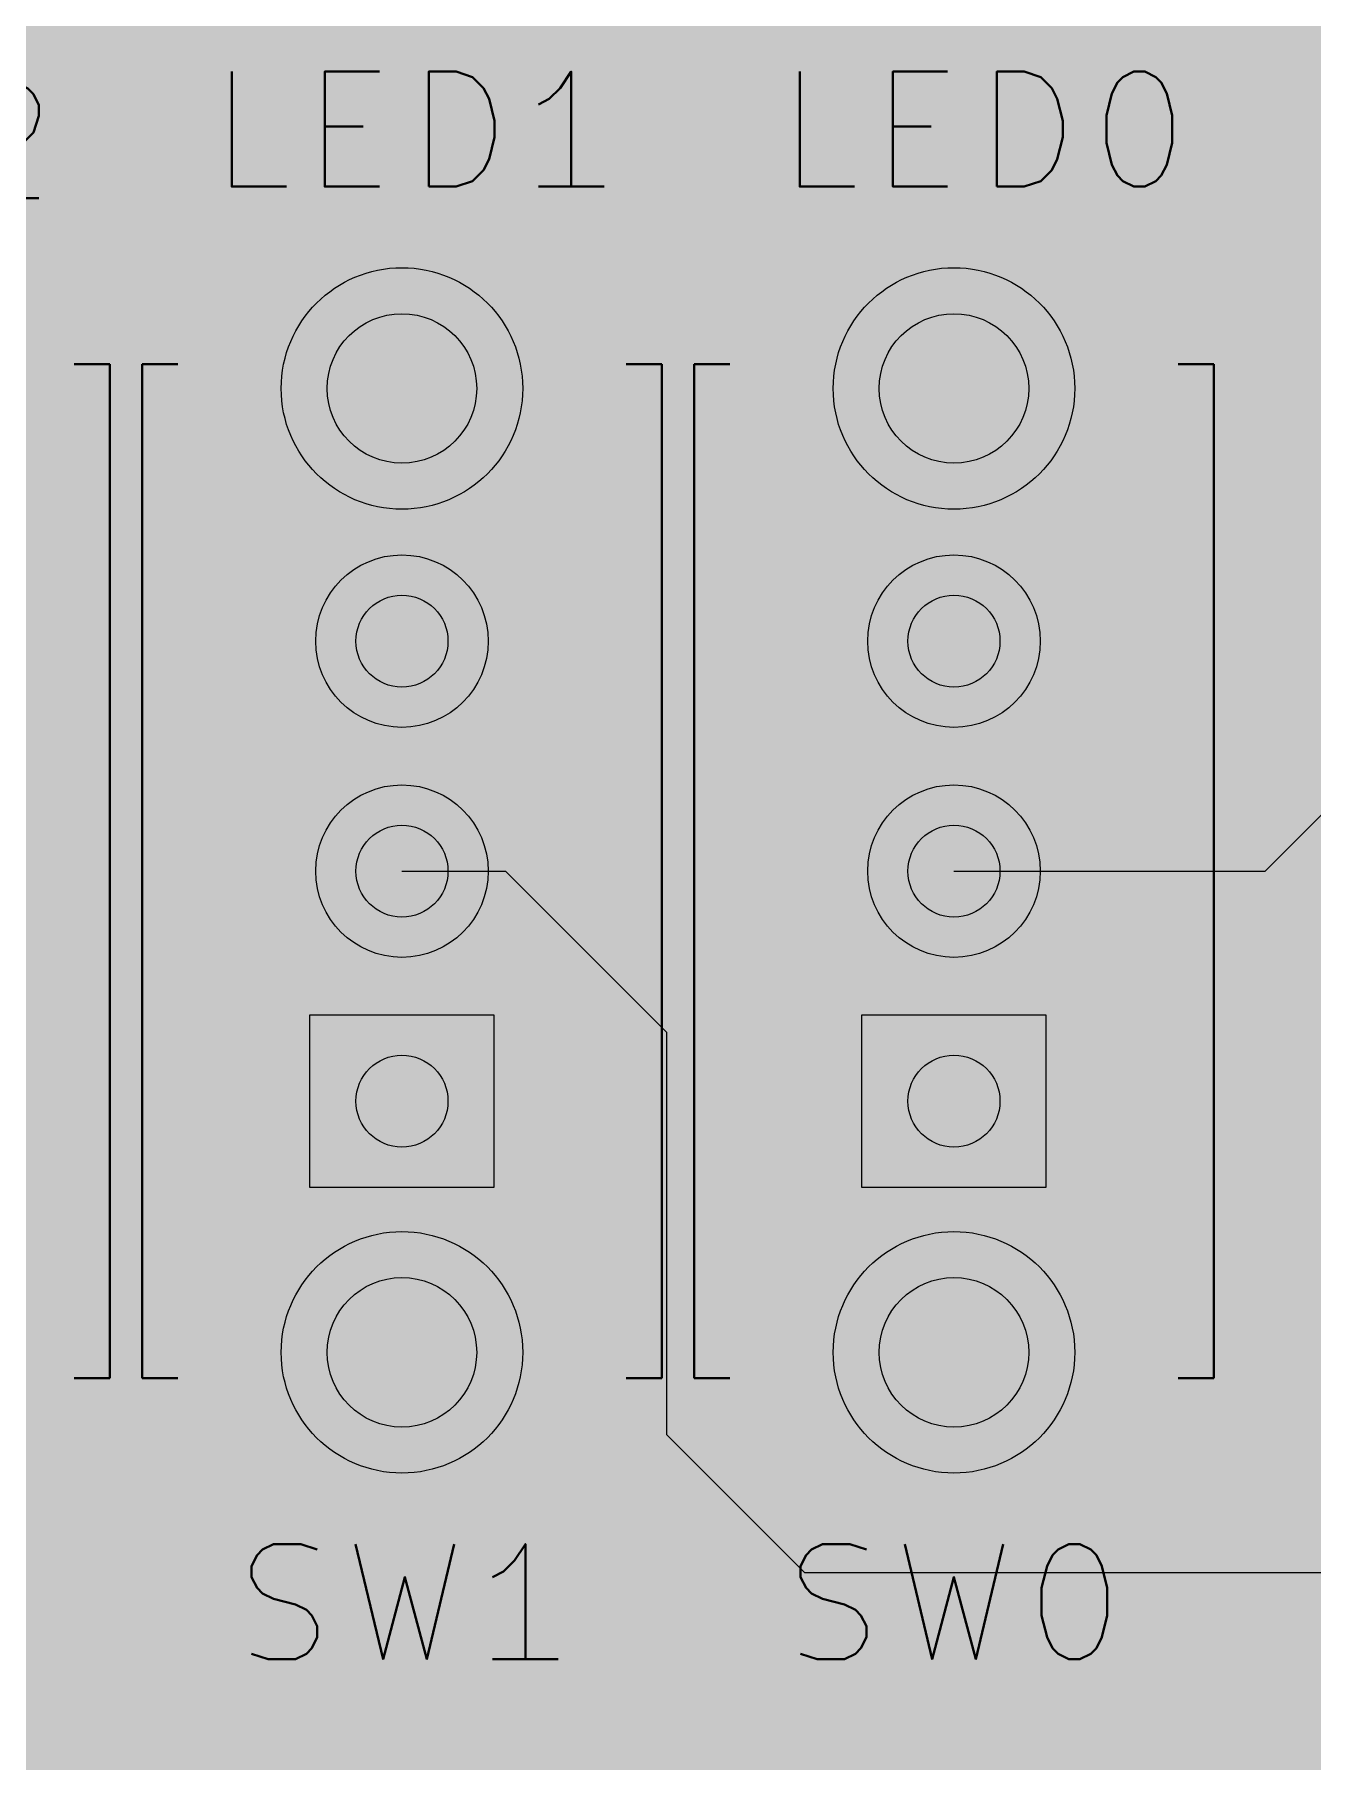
# Model space of a CAD drawing. Header units: millimetres. Extents: x 0 to 100, y -70 to 0.
# Drawn here: x 26.66 to 37.77, y -49.49 to -34.47 of the extents above; entities that cross this region are included whole.
import ezdxf

# ---------------------------------------------------------------- set-up
doc = ezdxf.new("R2010")
doc.units = ezdxf.units.MM
for name, color, linetype, lineweight, true_color in [('application board F.Cu', 8, 'Continuous', 18, 0x777779), ('application board F.Silkscreen', 18, 'Continuous', 40, 0x000000), ('pcb board fill', 7, 'Continuous', 13, 0xefefef)]:
    doc.layers.add(name, color=color, linetype=linetype, lineweight=lineweight, true_color=true_color)

msp = doc.modelspace()

# ---------------------------------------------------------------- hatches: boundary and pattern name
at = {"layer": 'pcb board fill', "transparency": 33554687}
h = msp.add_hatch(color=256, dxfattribs=at)
edge = h.paths.add_edge_path(flags=0)
edge.add_line((100, -67.01), (100, -35.01))
edge.add_line((100, -35.01), (100, -3))
edge.add_arc((97, -3), 3, 0, 90)
edge.add_line((97, 0), (50, 0))
edge.add_line((50, 0), (3, 0))
edge.add_arc((3, -3), 3, 90, 180)
edge.add_line((0, -3), (0, -32))
edge.add_arc((3, -32), 3, 180, 270)
edge.add_line((3, -35), (7, -35))
edge.add_arc((7, -38), 3, 0, 90, ccw=False)
edge.add_line((10, -38), (10, -57))
edge.add_arc((13, -57), 3, 180, 270)
edge.add_line((13, -60), (15, -60))
edge.add_arc((15, -63), 3, 0, 90, ccw=False)
edge.add_line((18, -63), (18, -68))
edge.add_arc((20, -68), 2, 180, 270)
edge.add_line((20, -70), (50, -70))
edge.add_line((50, -70), (97, -70.000025))
edge.add_arc((96.9974, -66.9974), 3.002626, 270.0496133, 359.7595675)

# ---------------------------------------------------------------- linework, layer by layer
at = {"layer": 'application board F.Cu', "flags": 128}
for points in [[(37.3554, -41.75), (39.0704, -40.035)], [(29.85, -41.75), (30.75, -41.75)], [(30.75, -41.75), (32.15, -43.15)], [(34.65, -41.75), (37.3554, -41.75)], [(30.65, -44.5), (29.05, -44.5), (29.05, -43), (30.65, -43), (30.65, -44.5)], [(35.45, -44.5), (33.85, -44.5), (33.85, -43), (35.45, -43), (35.45, -44.5)], [(32.15, -43.15), (32.15, -46.65)], [(32.15, -46.65), (33.35, -47.85)], [(33.35, -47.85), (38.4554, -47.85)]]:
    msp.add_lwpolyline(points, dxfattribs=at)
at = {"layer": 'application board F.Cu'}
for centre, radius in [((29.85, -37.5524), 1.05), ((34.65, -37.5524), 1.05), ((29.85, -37.5524), 0.65), ((34.65, -37.5524), 0.65), ((29.85, -39.75), 0.75), ((34.65, -39.75), 0.75), ((29.85, -39.75), 0.4), ((34.65, -39.75), 0.4), ((29.85, -41.75), 0.75), ((34.65, -41.75), 0.75), ((29.85, -41.75), 0.4), ((34.65, -41.75), 0.4), ((29.85, -43.75), 0.4), ((34.65, -43.75), 0.4), ((29.85, -45.9344), 1.05), ((34.65, -45.9344), 1.05), ((29.85, -45.9344), 0.65), ((34.65, -45.9344), 0.65)]:
    msp.add_circle(centre, radius, dxfattribs=at)
at = {"layer": 'application board F.Silkscreen', "flags": 128}
for points in [[(28.845552, -35.79738), (28.369361, -35.79738), (28.369361, -34.79738)], [(29.655076, -35.79738), (29.178885, -35.79738), (29.178885, -34.79738), (29.655076, -34.79738)], [(30.083647, -35.79738), (30.083647, -34.79738), (30.321742, -34.79738), (30.4646, -34.845), (30.559838, -34.940238), (30.607457, -35.035476), (30.655076, -35.225952), (30.655076, -35.368809), (30.607457, -35.559285), (30.559838, -35.654523), (30.4646, -35.749761), (30.321742, -35.79738), (30.083647, -35.79738)], [(31.321742, -35.79738), (31.321742, -34.79738), (31.226504, -34.940238), (31.131266, -35.035476), (31.036028, -35.083095)], [(33.785552, -35.79738), (33.309361, -35.79738), (33.309361, -34.79738)], [(34.595076, -35.79738), (34.118885, -35.79738), (34.118885, -34.79738), (34.595076, -34.79738)], [(35.023647, -35.79738), (35.023647, -34.79738), (35.261742, -34.79738), (35.4046, -34.845), (35.499838, -34.940238), (35.547457, -35.035476), (35.595076, -35.225952), (35.595076, -35.368809), (35.547457, -35.559285), (35.499838, -35.654523), (35.4046, -35.749761), (35.261742, -35.79738), (35.023647, -35.79738)], [(36.214123, -34.79738), (36.309361, -34.79738), (36.4046, -34.845), (36.452219, -34.892619), (36.499838, -34.987857), (36.547457, -35.178333), (36.547457, -35.416428), (36.499838, -35.606904), (36.452219, -35.702142), (36.4046, -35.749761), (36.309361, -35.79738), (36.214123, -35.79738), (36.118885, -35.749761), (36.071266, -35.702142), (36.023647, -35.606904), (35.976028, -35.416428), (35.976028, -35.178333), (36.023647, -34.987857), (36.071266, -34.892619), (36.118885, -34.845), (36.214123, -34.79738)], [(26.121428, -34.992619), (26.169047, -34.945), (26.264285, -34.89738), (26.50238, -34.89738), (26.597619, -34.945), (26.645238, -34.992619), (26.692857, -35.087857), (26.692857, -35.183095), (26.645238, -35.325952), (26.073809, -35.89738), (26.692857, -35.89738)], [(29.178885, -35.273571), (29.512219, -35.273571)], [(34.118885, -35.273571), (34.452219, -35.273571)], [(31.607457, -35.79738), (31.036028, -35.79738)], [(27.31, -37.34), (27, -37.34)], [(27.31, -37.34), (27.31, -46.16)], [(27.59, -37.34), (27.9, -37.34)], [(27.59, -46.16), (27.59, -37.34)], [(32.11, -37.34), (31.8, -37.34)], [(32.11, -37.34), (32.11, -46.16)], [(32.39, -37.34), (32.7, -37.34)], [(32.39, -46.16), (32.39, -37.34)], [(36.91, -37.34), (36.6, -37.34)], [(36.91, -37.34), (36.91, -46.16)], [(27.31, -46.16), (27, -46.16)], [(27.9, -46.16), (27.59, -46.16)], [(32.11, -46.16), (31.8, -46.16)], [(32.7, -46.16), (32.39, -46.16)], [(36.91, -46.16), (36.6, -46.16)], [(28.542666, -48.554761), (28.685523, -48.60238), (28.923619, -48.60238), (29.018857, -48.554761), (29.066476, -48.507142), (29.114095, -48.411904), (29.114095, -48.316666), (29.066476, -48.221428), (29.018857, -48.173809), (28.923619, -48.12619), (28.733142, -48.078571), (28.637904, -48.030952), (28.590285, -47.983333), (28.542666, -47.888095), (28.542666, -47.792857), (28.590285, -47.697619), (28.637904, -47.65), (28.733142, -47.60238), (28.971238, -47.60238), (29.114095, -47.65)], [(29.447428, -47.60238), (29.685523, -48.60238), (29.876, -47.888095), (30.066476, -48.60238), (30.304571, -47.60238)], [(30.923619, -48.60238), (30.923619, -47.60238), (30.82838, -47.745238), (30.733142, -47.840476), (30.637904, -47.888095)], [(33.316666, -48.554761), (33.459523, -48.60238), (33.697619, -48.60238), (33.792857, -48.554761), (33.840476, -48.507142), (33.888095, -48.411904), (33.888095, -48.316666), (33.840476, -48.221428), (33.792857, -48.173809), (33.697619, -48.12619), (33.507142, -48.078571), (33.411904, -48.030952), (33.364285, -47.983333), (33.316666, -47.888095), (33.316666, -47.792857), (33.364285, -47.697619), (33.411904, -47.65), (33.507142, -47.60238), (33.745238, -47.60238), (33.888095, -47.65)], [(34.221428, -47.60238), (34.459523, -48.60238), (34.65, -47.888095), (34.840476, -48.60238), (35.078571, -47.60238)], [(35.65, -47.60238), (35.745238, -47.60238), (35.840476, -47.65), (35.888095, -47.697619), (35.935714, -47.792857), (35.983333, -47.983333), (35.983333, -48.221428), (35.935714, -48.411904), (35.888095, -48.507142), (35.840476, -48.554761), (35.745238, -48.60238), (35.65, -48.60238), (35.554761, -48.554761), (35.507142, -48.507142), (35.459523, -48.411904), (35.411904, -48.221428), (35.411904, -47.983333), (35.459523, -47.792857), (35.507142, -47.697619), (35.554761, -47.65), (35.65, -47.60238)], [(31.209333, -48.60238), (30.637904, -48.60238)]]:
    msp.add_lwpolyline(points, dxfattribs=at)

doc.saveas('drawing.dxf')
